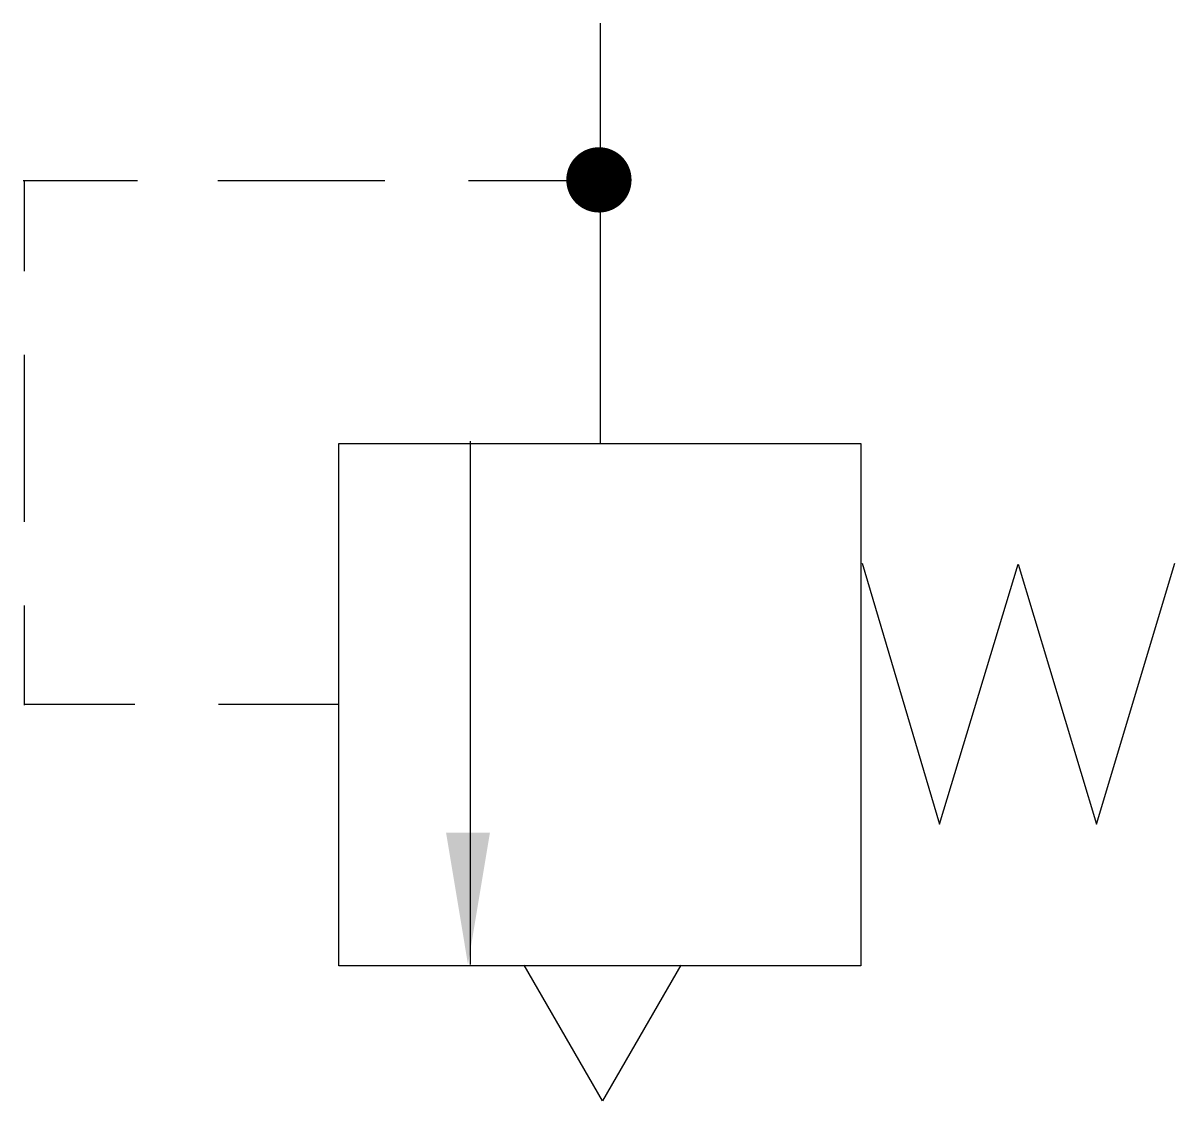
# Model space of a CAD drawing. Extents: x 128.4 to 150.5, y 430.2 to 450.8.
import ezdxf

# ---------------------------------------------------------------- set-up
doc = ezdxf.new("R2010")
doc.units = 0
doc.header["$LTSCALE"] = 5
doc.header["$MEASUREMENT"] = 0
doc.layers.add('11', color=1, linetype='CONTINUOUS')
doc.layers.add('12', color=2, linetype='CONTINUOUS')

msp = doc.modelspace()

# ---------------------------------------------------------------- linework, layer by layer
at = {"layer": '11'}
for p, q in [((139.457, 450.826), (139.457, 442.779)), ((134.454, 432.779), (134.454, 442.779)), ((134.454, 442.779), (144.454, 442.779)), ((136.967, 442.821), (136.967, 432.805)), ((144.454, 442.779), (144.454, 432.779)), ((144.476, 440.486), (145.959, 435.488)), ((145.959, 435.488), (147.461, 440.47)), ((147.461, 440.47), (148.964, 435.488)), ((148.964, 435.488), (150.466, 440.486)), ((144.454, 432.779), (134.454, 432.779)), ((139.501, 430.191), (138.001, 432.789)), ((141.001, 432.789), (139.501, 430.191))]:
    msp.add_line(p, q, dxfattribs=at)
at = {"layer": '12'}
for p, q in [((130.597, 447.807), (128.407, 447.807)), ((128.427, 447.795), (128.427, 446.076)), ((135.338, 447.807), (132.138, 447.807)), ((139.437, 447.807), (136.938, 447.807)), ((128.427, 444.476), (128.427, 441.276)), ((128.427, 439.676), (128.427, 437.769)), ((130.551, 437.781), (128.427, 437.781)), ((134.454, 437.781), (132.151, 437.781))]:
    msp.add_line(p, q, dxfattribs=at)
at = {"layer": '12', "const_width": 0.625}
msp.add_lwpolyline([(139.123, 447.824, 1), (139.748, 447.824, 1)], format="xyb", close=True, dxfattribs=at)
at = {"layer": '12'}
msp.add_solid([(136.508, 435.325), (137.348, 435.325), (136.928, 432.805)], dxfattribs=at)

doc.saveas('drawing.dxf')
